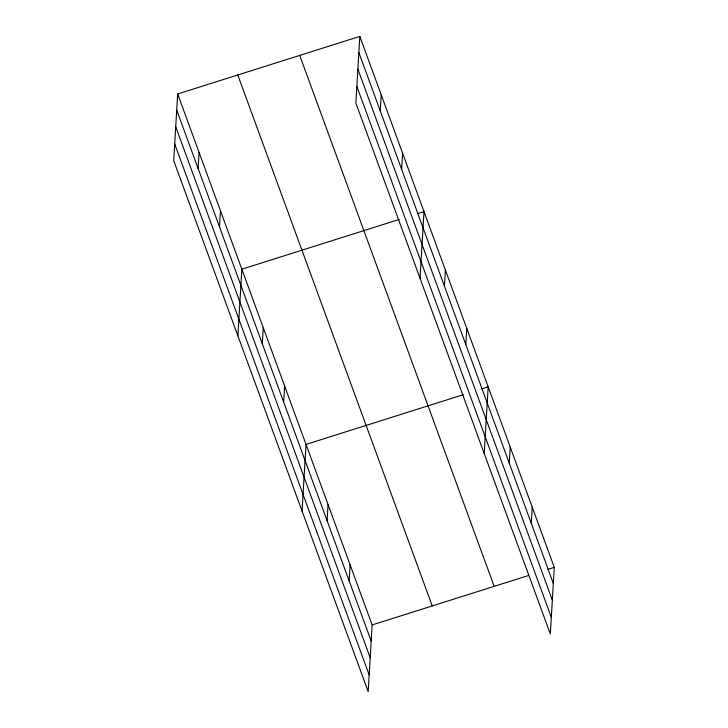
<?xml version="1.0" encoding="UTF-8"?>
<svg xmlns="http://www.w3.org/2000/svg" width="728" height="728" viewBox="0 0 728 728"><rect width="100%" height="100%" fill="white"/><g stroke="black" fill="none" stroke-linecap="round" stroke-linejoin="round"><path stroke-width="1.09" d="M177.678 93.985L173.719 160.642L368.177 691.6L372.135 624.942L177.678 93.985L359.823 36.4L554.281 567.358L550.322 634.015L355.865 103.058L359.823 36.4M198.107 168.523L199.072 152.389M219.501 226.927L220.457 210.792M237.892 335.863L241.851 269.196L399.308 219.419M262.28 343.734L263.245 327.609M283.674 402.138L284.63 386.013M302.056 511.074L306.024 444.417L463.481 394.64M327.099 520.72L328.055 504.595M349.14 580.899L350.095 564.764M380.253 110.938L381.217 94.804M401.647 169.342L402.602 153.208M420.038 278.278L423.996 211.611L417.554 213.65M444.426 286.149L445.381 270.024M465.82 344.553L466.775 328.428M484.202 453.489L488.17 386.832L481.727 388.87M509.245 463.135L510.201 447.01M531.285 523.314L532.241 507.179M372.135 624.942L528.519 575.502M547.838 569.396L554.281 567.358M358.868 52.534L553.326 583.492M357.876 69.206L552.334 600.163M356.856 86.386L551.314 617.344M299.718 55.401L494.175 586.359M237.783 74.984L432.241 605.942M176.722 110.119L371.18 641.068M175.73 126.79L370.188 657.748M174.711 143.971L369.169 674.929"/></g></svg>
